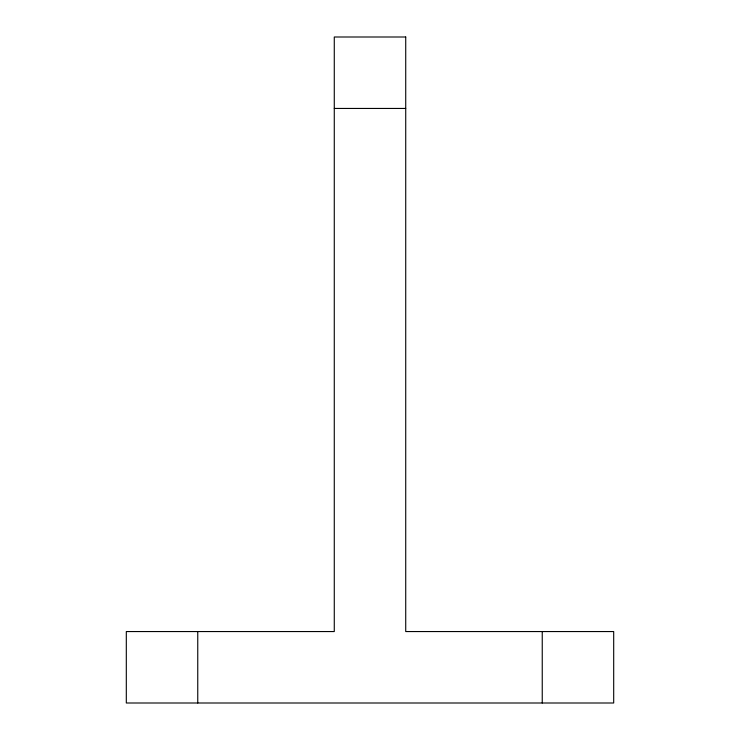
<?xml version="1.0" encoding="UTF-8"?>
<svg xmlns="http://www.w3.org/2000/svg" width="740" height="740" viewBox="0 0 740 740"><rect width="100%" height="100%" fill="white"/><g stroke="black" fill="none" stroke-linecap="round" stroke-linejoin="round"><path stroke-width="1.11" d="M334.276 108.447L405.724 108.447M542.244 631.553L542.244 703M197.756 631.553L197.756 703M405.724 37L334.276 37L334.276 631.553L126.309 631.553L126.309 703L613.691 703L613.691 631.553L405.724 631.553L405.724 37"/></g></svg>
